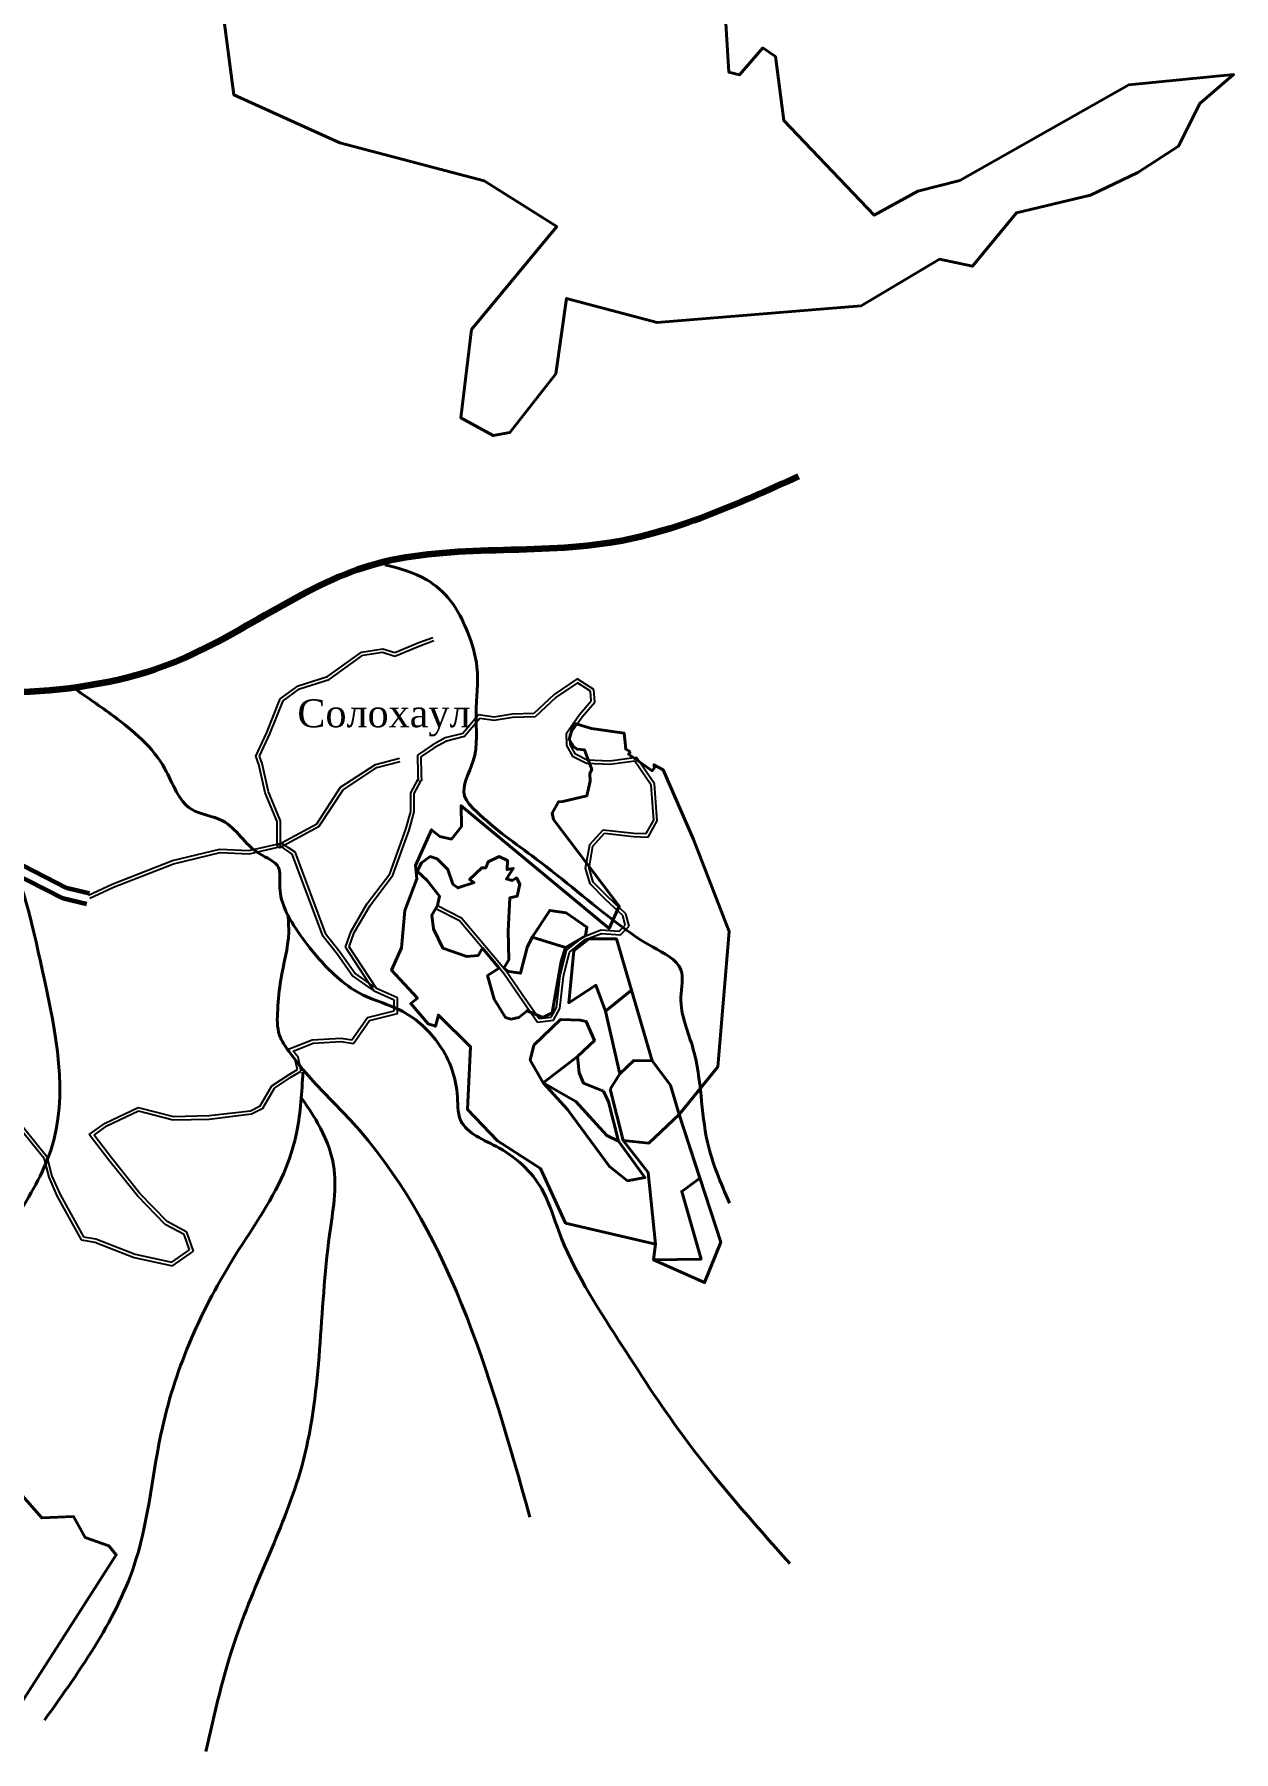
# Model space of a CAD drawing. Header units: millimetres. Extents: x 40855 to 2202492, y 65392 to 344450.
# Drawn here: x 54172 to 56321, y 65847 to 68923 of the extents above; entities that cross this region are included whole.
import ezdxf

# ---------------------------------------------------------------- set-up
doc = ezdxf.new("R2010")
doc.units = ezdxf.units.MM
for name, color, linetype in [('Дороги', 7, 'Continuous'), ('Земли Солох-аул чая кадастр', 192, 'Continuous'), ('Ручьи', 5, 'Continuous'), ('Чайные плантации', 1, 'Continuous'), ('Чайные плантации заbрошенные', 6, 'Continuous'), ('Чайные плантации заросшие лесом', 3, 'Continuous')]:
    doc.layers.add(name, color=color, linetype=linetype)
doc.styles.get("Standard").update_dxf_attribs({"font": 'TIMES.TTF'})

msp = doc.modelspace()

# ---------------------------------------------------------------- linework, layer by layer
at = {"layer": 'Дороги'}
for p, q in [((54860.7, 67833.4, 100), (54885.9, 67842.7, 100)), ((54697.6, 67772.8, 100), (54758.2, 67816.6, 100)), ((54700.3, 67767.4, 100), (54760.5, 67810.9, 100)), ((54758.2, 67816.6, 100), (54796.4, 67822.2, 100)), ((54760.5, 67810.9, 100), (54796, 67816.1, 100)), ((54796, 67816.1, 100), (54818.2, 67809.3, 100)), ((54796.4, 67822.2, 100), (54817.9, 67815.7, 100)), ((54817.9, 67815.7, 100), (54860.7, 67833.4, 100)), ((54818.2, 67809.3, 100), (54862.9, 67827.8, 100)), ((54862.9, 67827.8, 100), (54888, 67837.1, 100)), ((54612.8, 67732.8, 100), (54644.5, 67756.1, 100)), ((54617.7, 67729, 100), (54647.2, 67750.6, 100)), ((54644.5, 67756.1, 100), (54697.6, 67772.8, 100)), ((54647.2, 67750.6, 100), (54700.3, 67767.4, 100)), ((55144.9, 67768.4, 100), (55103.3, 67740.3, 100)), ((55145, 67761.2, 100), (55107.1, 67735.6, 100)), ((55174.6, 67749.6, 100), (55144.9, 67768.4, 100)), ((55168.8, 67746.2, 100), (55145, 67761.2, 100)), ((55170, 67728.9, 100), (55168.8, 67746.2, 100)), ((55176.1, 67726.9, 100), (55174.6, 67749.6, 100)), ((54588.5, 67672.2, 100), (54612.8, 67732.8, 100)), ((54594.1, 67669.8, 100), (54617.7, 67729, 100)), ((55103.3, 67740.3, 100), (55066.7, 67706.3, 100)), ((55107.1, 67735.6, 100), (55069.1, 67700.3, 100)), ((55149, 67704.4, 100), (55170, 67728.9, 100)), ((55153.7, 67700.7, 100), (55176.1, 67726.9, 100)), ((54967.8, 67704.1, 100), (54939.6, 67670.4, 100)), ((54970.3, 67697.7, 100), (54942.9, 67665, 100)), ((54995.8, 67700.2, 100), (54967.8, 67704.1, 100)), ((54995.9, 67694.2, 100), (54970.3, 67697.7, 100)), ((55028, 67705.4, 100), (54995.8, 67700.2, 100)), ((55028.5, 67699.4, 100), (54995.9, 67694.2, 100)), ((55066.7, 67706.3, 100), (55028, 67705.4, 100)), ((55069.1, 67700.3, 100), (55028.5, 67699.4, 100)), ((55125.3, 67671.1, 100), (55149, 67704.4, 100)), ((55131.4, 67669.3, 100), (55153.7, 67700.7, 100)), ((54569, 67630.3, 100), (54588.5, 67672.2, 100)), ((54575.5, 67630, 100), (54594.1, 67669.8, 100)), ((54908.1, 67662.7, 100), (54885.1, 67649.9, 100)), ((54910.3, 67657.1, 100), (54888.2, 67644.8, 100)), ((54939.6, 67670.4, 100), (54908.1, 67662.7, 100)), ((54942.9, 67665, 100), (54910.3, 67657.1, 100)), ((55126.2, 67649.2, 100), (55125.3, 67671.1, 100)), ((55132.1, 67650.9, 100), (55131.4, 67669.3, 100)), ((54574.6, 67615.4, 100), (54569, 67630.3, 100)), ((54580.3, 67617.1, 100), (54575.5, 67630, 100)), ((54783.4, 67615.4, 100), (54826.3, 67626.5, 100)), ((54885.1, 67649.9, 100), (54858.3, 67632, 100)), ((54858.3, 67632, 100), (54859.3, 67597.8, 100)), ((54888.2, 67644.8, 100), (54864.4, 67628.9, 100)), ((54864.4, 67628.9, 100), (54865.3, 67598, 100)), ((55137.6, 67629.1, 100), (55126.2, 67649.2, 100)), ((55141.9, 67633.6, 100), (55132.1, 67650.9, 100)), ((55161.2, 67616.8, 100), (55137.6, 67629.1, 100)), ((55162.8, 67622.8, 100), (55141.9, 67633.6, 100)), ((55250.8, 67627.7, 100), (55203, 67621.1, 100)), ((55283.4, 67580.4, 100), (55250.8, 67627.7, 100)), ((54585.7, 67564.1, 100), (54574.6, 67615.4, 100)), ((54591.5, 67565.9, 100), (54580.3, 67617.1, 100)), ((54720.9, 67574.4, 100), (54783.4, 67615.4, 100)), ((54725.2, 67570, 100), (54785.8, 67609.8, 100)), ((54785.8, 67609.8, 100), (54827.8, 67620.7, 100)), ((54859.3, 67597.8, 100), (54859.9, 67585.3, 100)), ((54865.3, 67598, 100), (54865.9, 67585.6, 100)), ((55203.3, 67615.1, 100), (55161.2, 67616.8, 100)), ((55203, 67621.1, 100), (55162.8, 67622.8, 100)), ((55247.9, 67621.2, 100), (55203.3, 67615.1, 100)), ((55277.5, 67578.3, 100), (55247.9, 67621.2, 100)), ((54607.2, 67512.9, 100), (54585.7, 67564.1, 100)), ((54613.2, 67514.1, 100), (54591.5, 67565.9, 100)), ((54678, 67509.1, 100), (54720.9, 67574.4, 100)), ((54682.2, 67504.6, 100), (54725.2, 67570, 100)), ((54846.9, 67564.4, 100), (54860, 67589.1, 100)), ((54846.9, 67531.1, 100), (54846.9, 67564.4, 100)), ((54852.9, 67562.9, 100), (54865.3, 67586.3, 100)), ((54852.9, 67530.3, 100), (54852.9, 67562.9, 100)), ((55281.7, 67515.6, 100), (55277.5, 67578.3, 100)), ((55287.8, 67514.3, 100), (55283.4, 67580.4, 100)), ((54837.7, 67499.5, 100), (54846.9, 67531.1, 100)), ((54607.2, 67469.1, 100), (54607.2, 67512.9, 100)), ((54608.1, 67470.9, 100), (54678, 67509.1, 100)), ((54611, 67465.7, 100), (54682.2, 67504.6, 100)), ((54613.2, 67469.1, 100), (54613.2, 67514.1, 100)), ((54843.5, 67497.7, 100), (54852.9, 67530.3, 100)), ((55268.4, 67491.2, 100), (55281.7, 67515.6, 100)), ((55271.9, 67485.1, 100), (55287.8, 67514.3, 100)), ((54556.4, 67461.3, 100), (54615, 67474.4, 100)), ((54615, 67474.4, 100), (54638.6, 67458.4, 100)), ((54809.1, 67419.5, 100), (54837.7, 67499.5, 100)), ((54814.4, 67416.6, 100), (54843.5, 67497.7, 100)), ((55159.7, 67429.2, 100), (55167.4, 67471.7, 100)), ((55167.4, 67471.7, 100), (55191.1, 67498.2, 100)), ((55173, 67469, 100), (55193.5, 67491.9, 100)), ((55191.1, 67498.2, 100), (55246.1, 67491.9, 100)), ((55193.5, 67491.9, 100), (55245.7, 67486, 100)), ((55245.7, 67486, 100), (55271.9, 67485.1, 100)), ((55246.1, 67491.9, 100), (55268.4, 67491.2, 100)), ((54311.5, 67400.7, 100), (54419.4, 67443.1, 100)), ((54419.4, 67443.1, 100), (54504.2, 67463.7, 100)), ((54421.2, 67437.4, 100), (54504.8, 67457.7, 100)), ((54504.2, 67463.7, 100), (54556.4, 67461.3, 100)), ((54504.8, 67457.7, 100), (54556.9, 67455.2, 100)), ((54556.9, 67455.2, 100), (54613.7, 67468, 100)), ((54613.7, 67468, 100), (54633.6, 67454.5, 100)), ((54633.6, 67454.5, 100), (54688, 67309.7, 100)), ((54638.6, 67458.4, 100), (54693.3, 67312.7, 100)), ((55165.9, 67429.6, 100), (55173, 67469, 100)), ((54313.8, 67395.2, 100), (54421.2, 67437.4, 100)), ((54768.5, 67365.8, 100), (54809.1, 67419.5, 100)), ((54773.5, 67362.5, 100), (54814.4, 67416.6, 100)), ((55168.1, 67401.4, 100), (55159.7, 67429.2, 100)), ((55173.4, 67404.5, 100), (55165.9, 67429.6, 100)), ((54269, 67381.3, 100), (54311.5, 67400.7, 100)), ((54271.5, 67375.8, 100), (54313.8, 67395.2, 100)), ((55195.3, 67373.5, 100), (55168.1, 67401.4, 100)), ((55199.5, 67377.8, 100), (55173.4, 67404.5, 100)), ((55232, 67347.4, 100), (55199.5, 67377.8, 100)), ((54739.8, 67316.8, 100), (54768.5, 67365.8, 100)), ((54745.3, 67314.3, 100), (54773.5, 67362.5, 100)), ((54891.4, 67357.1, 100), (54933.8, 67335.6, 100)), ((54894.2, 67362.4, 100), (54937.6, 67340.4, 100)), ((55226.6, 67344.3, 100), (55195.3, 67373.5, 100)), ((55237.5, 67325.7, 100), (55232, 67347.4, 100)), ((54729.3, 67287.6, 100), (54739.8, 67316.8, 100)), ((54933.8, 67335.6, 100), (55012.7, 67241.6, 100)), ((54937.6, 67340.4, 100), (55017.4, 67245.3, 100)), ((55156.1, 67306.5, 100), (55187.2, 67318.7, 100)), ((55187.2, 67318.7, 100), (55219.7, 67316.4, 100)), ((55219.7, 67316.4, 100), (55230.8, 67327.5, 100)), ((55222, 67310.2, 100), (55237.5, 67325.7, 100)), ((55230.8, 67327.5, 100), (55226.6, 67344.3, 100)), ((54688, 67309.7, 100), (54715.5, 67275.4, 100)), ((54693.3, 67312.7, 100), (54720.3, 67279, 100)), ((54781, 67209.2, 100), (54729.3, 67287.6, 100)), ((54735.9, 67288.4, 100), (54745.3, 67314.3, 100)), ((54785.1, 67214, 100), (54735.9, 67288.4, 100)), ((55125.6, 67282.7, 100), (55156.1, 67306.5, 100)), ((55130.9, 67279.2, 100), (55159.1, 67301.3, 100)), ((55159.1, 67301.3, 100), (55188.1, 67312.6, 100)), ((55188.1, 67312.6, 100), (55222, 67310.2, 100)), ((54715.5, 67275.4, 100), (54742.9, 67236, 100)), ((54720.3, 67279, 100), (54747.2, 67240.2, 100)), ((55114, 67236.7, 100), (55125.6, 67282.7, 100)), ((55119.9, 67235.6, 100), (55130.9, 67279.2, 100)), ((54742.9, 67236, 100), (54776.6, 67211.8, 100)), ((54747.2, 67240.2, 100), (54780.1, 67216.6, 100)), ((55012.7, 67241.6, 100), (55047.7, 67190.7, 100)), ((55017.4, 67245.3, 100), (55052.7, 67194.1, 100)), ((55107.9, 67179.6, 100), (55114, 67236.7, 100)), ((55113.7, 67177.7, 100), (55119.9, 67235.6, 100)), ((54816.5, 67193, 100), (54781, 67209.2, 100)), ((54822.5, 67196.8, 100), (54785.1, 67214, 100)), ((54816.5, 67173.8, 100), (54816.5, 67193, 100)), ((54822.5, 67169.1, 100), (54822.5, 67196.8, 100)), ((55052.7, 67194.1, 100), (55076.3, 67160, 100)), ((54741.1, 67122, 100), (54769.2, 67161.9, 100)), ((54769.2, 67161.9, 100), (54816.5, 67173.8, 100)), ((54772.8, 67156.7, 100), (54822.5, 67169.1, 100)), ((55047.7, 67190.7, 100), (55073.5, 67153.6, 100)), ((55076.3, 67160, 100), (55098.3, 67162.7, 100)), ((55098.3, 67162.7, 100), (55107.9, 67179.6, 100)), ((55102.1, 67157.2, 100), (55113.7, 67177.7, 100)), ((54743.9, 67115.5, 100), (54772.8, 67156.7, 100)), ((55073.5, 67153.6, 100), (55102.1, 67157.2, 100)), ((54625.7, 67104.3, 100), (54670.1, 67122, 100)), ((54639, 67088, 100), (54625.7, 67104.3, 100)), ((54635.6, 67101.7, 100), (54671.4, 67116.1, 100)), ((54644.6, 67090.7, 100), (54635.6, 67101.7, 100)), ((54670.1, 67122, 100), (54721.9, 67125, 100)), ((54671.4, 67116.1, 100), (54721.6, 67118.9, 100)), ((54721.6, 67118.9, 100), (54743.9, 67115.5, 100)), ((54721.9, 67125, 100), (54741.1, 67122, 100)), ((54643.5, 67068.8, 100), (54639, 67088, 100)), ((54650.3, 67065.9, 100), (54644.6, 67090.7, 100)), ((54576.9, 67003.7, 100), (54597.6, 67039.2, 100)), ((54597.6, 67039.2, 100), (54628.7, 67059.9, 100)), ((54602.1, 67035, 100), (54631.9, 67054.8, 100)), ((54628.7, 67059.9, 100), (54643.5, 67068.8, 100)), ((54631.9, 67054.8, 100), (54650.3, 67065.9, 100)), ((54581.2, 66999.2, 100), (54602.1, 67035, 100)), ((54128.5, 66985, 100), (54189, 66910.3, 100)), ((54132.9, 66989, 100), (54194.5, 66913.1, 100)), ((54298.8, 66972.7, 100), (54358, 67000.8, 100)), ((54301.9, 66967.5, 100), (54358.6, 66994.4, 100)), ((54358, 67000.8, 100), (54421.6, 66984.5, 100)), ((54358.6, 66994.4, 100), (54420.9, 66978.5, 100)), ((54420.9, 66978.5, 100), (54485.6, 66980, 100)), ((54421.6, 66984.5, 100), (54485.2, 66986, 100)), ((54485.2, 66986, 100), (54559.2, 66994.9, 100)), ((54485.6, 66980, 100), (54560.9, 66989, 100)), ((54559.2, 66994.9, 100), (54576.9, 67003.7, 100)), ((54560.9, 66989, 100), (54581.2, 66999.2, 100)), ((54270.5, 66952.3, 100), (54298.8, 66972.7, 100)), ((54305.8, 66906.5, 100), (54270.5, 66952.3, 100)), ((54279, 66951.1, 100), (54301.9, 66967.5, 100)), ((54310.5, 66910.2, 100), (54279, 66951.1, 100)), ((54189, 66910.3, 100), (54198, 66875.8, 100)), ((54194.5, 66913.1, 100), (54203.7, 66877.7, 100)), ((54356.9, 66842.4, 100), (54305.8, 66906.5, 100)), ((54361.4, 66846.4, 100), (54310.5, 66910.2, 100)), ((54198, 66875.8, 100), (54212.7, 66842.3, 100)), ((54203.7, 66877.7, 100), (54218.1, 66845, 100)), ((54212.7, 66842.3, 100), (54256.1, 66763.7, 100)), ((54218.1, 66845, 100), (54260, 66769.1, 100)), ((54406.7, 66791.3, 100), (54356.9, 66842.4, 100)), ((54410.3, 66796.2, 100), (54361.4, 66846.4, 100)), ((54445.6, 66777.2, 100), (54410.3, 66796.2, 100)), ((54256.1, 66763.7, 100), (54280.6, 66759.3, 100)), ((54260, 66769.1, 100), (54282.2, 66765.2, 100)), ((54282.2, 66765.2, 100), (54353, 66737.7, 100)), ((54440.7, 66773, 100), (54406.7, 66791.3, 100)), ((54449.9, 66745.5, 100), (54440.7, 66773, 100)), ((54457, 66743.2, 100), (54445.6, 66777.2, 100)), ((54280.6, 66759.3, 100), (54351.2, 66731.9, 100)), ((54351.2, 66731.9, 100), (54419.7, 66716.8, 100)), ((54353, 66737.7, 100), (54418.4, 66723.3, 100)), ((54418.4, 66723.3, 100), (54449.9, 66745.5, 100)), ((54419.7, 66716.8, 100), (54457, 66743.2, 100))]:
    msp.add_line(p, q, dxfattribs=at)
at = {"layer": 'Дороги', "lineweight": 60}
for p, q in [((54133.4, 67443.8, 100), (54229.9, 67394.3, 100)), ((54126.8, 67424.7, 100), (54222.9, 67375.4, 100)), ((54229.9, 67394.3, 100), (54270.4, 67384.7, 100)), ((54222.9, 67375.4, 100), (54265.8, 67365.2, 100))]:
    msp.add_line(p, q, dxfattribs=at)
at = {"layer": 'Земли Солох-аул чая кадастр', "lineweight": 40}
for points in [[(55410, 68962.2), (55416.5, 68855.3), (55435.6, 68850.8), (55477.5, 68898.8), (55499.9, 68883.3), (55514.6, 68768.7), (55676.7, 68599.5), (55754.7, 68642.4), (55830.2, 68661.2), (56133.2, 68832.5), (56320.8, 68851), (56260, 68799.5), (56222.2, 68722.9), (56149, 68675.9), (56064.4, 68634.9), (55931.7, 68603.6), (55852.9, 68507.7), (55793.6, 68520.3), (55653.6, 68436.9), (55288.2, 68407.2), (55125.7, 68450), (55106.2, 68314.7), (55023.9, 68209.8), (54994.3, 68204.3), (54936.4, 68236), (54955.5, 68394.2), (55108.1, 68578.9), (54978.1, 68660.8), (54719.4, 68728.6), (54529.3, 68815.1), (54510.9, 68955.6)], [(54067.1, 66399.5), (54185.3, 66265.3), (54242.3, 66267.7), (54263.2, 66230.2), (54305.6, 66215.2), (54318.9, 66199.5), (54099.1, 65857.2)]]:
    msp.add_lwpolyline(points, dxfattribs=at)
msp.add_lwpolyline([(55240, 67637.9), (55236.7, 67633.4), (55279.3, 67604), (55283.9, 67610.6), (55282, 67614.6), (55298.6, 67605.4), (55352.9, 67480.5), (55417.2, 67315.8), (55396.4, 67073.3), (55327.6, 66988.2), (55401.8, 66759.3), (55372.9, 66686.9), (55281.5, 66727.7), (55285.1, 66755.7), (55124, 66793.7), (55078.7, 66891.4), (55001.8, 66941.2), (54948.4, 66997.3), (54953.8, 67109.5), (54896, 67166.1), (54890.6, 67146.2), (54877.9, 67150.3), (54846.4, 67186.8), (54858.4, 67196.4), (54812, 67246.5), (54830.1, 67286.9), (54835.6, 67353.3), (54857.6, 67410.1), (54855.1, 67434.4), (54883.9, 67498.3), (54898.4, 67486.4), (54919.5, 67481.4), (54937.4, 67503.9), (54936.7, 67541.2), (55201.8, 67321.3), (55219.9, 67361.1), (55102.5, 67516.5), (55099.8, 67528.1), (55111.3, 67548.3), (55119.2, 67548.7), (55161.9, 67558.7), (55168, 67585.1), (55167.4, 67599.2), (55170.7, 67606.3), (55157.9, 67641.1), (55144.7, 67642.5), (55138.9, 67646.8), (55130.2, 67660.1), (55138.9, 67689), (55170.3, 67679.5), (55228.8, 67671.5), (55231.7, 67642.5)], close=True, dxfattribs=at)
at = {"layer": 'Ручьи', "lineweight": 100}
msp.add_spline([(55541.4, 68131.1, 100), (55203, 68012.2, 100), (54773.1, 67971.1, 100), (54421, 67797.4, 100), (53858.4, 67751.7, 100), (53359.9, 67783.7, 100), (53218.2, 67783.7, 100), (52980.3, 67706, 100), (52818.6, 67736.8, 100), (52797.9, 67736.8, 100), (52752.3, 67716.1, 100), (52615.7, 67683, 100), (52499.8, 67645.7, 100), (52230.6, 67666.4, 100), (52139.6, 67662.3, 100), (51899.4, 67703.7, 100), (51829, 67691.3, 100), (51634.4, 67567.1, 100), (51568.2, 67442.9, 100), (51460.5, 67426.4, 100), (51332.2, 67467.8, 100), (51311.5, 67500.9, 100), (51315.6, 67554.7, 100), (51274.2, 67666.4, 100), (51079.6, 67832, 100), (50951.2, 67947.9, 100), (50793.9, 68030.6, 100), (50661.4, 68072, 100), (50562, 68034.8, 100), (50425.4, 68117.5, 100), (50367.4, 68208.6, 100), (50273.9, 68222.8, 100), (50175.9, 68217.3, 100), (50071, 68268.4, 100), (49928.8, 68278, 100), (49846, 68359.4, 100), (49793.5, 68406.4, 100), (49668.9, 68400.9, 100), (49552.2, 68397, 100), (49470.5, 68406.7, 100), (49404.4, 68455.3, 100), (49256.6, 68437.8, 100), (49128.2, 68447.5, 100), (48990.1, 68430, 100), (48900.3, 68454.8, 100), (48601.6, 68616.5, 100), (48371, 68777.7, 100), (48199.5, 68761.7, 100), (47952.9, 68761.7, 100), (47615.1, 68836.7, 100), (47406.1, 69179.6, 100), (47132.8, 69920, 100), (46870.1, 70384.7, 100), (46499.5, 70674.3, 100)], degree=3, dxfattribs=at)
at = {"layer": 'Ручьи', "lineweight": 40}
for points in [[(55417.3, 66829.5, 100), (55378.2, 66938.3, 100), (55352.7, 67104.8, 100), (55330.6, 67198.3, 100), (55330.6, 67247.5, 100), (55279.6, 67288.3, 100), (55218.4, 67329.1, 100), (55070.5, 67446.4, 100), (54963.4, 67531.3, 100), (54943, 67558.5, 100), (54958.3, 67621.4, 100), (54963.4, 67706.4, 100), (54965.1, 67789.6, 100), (54948.1, 67852.5, 100), (54917.5, 67908.6, 100), (54875, 67946, 100), (54800.2, 67973.1, 100)], [(55525.4, 66183.7, 100), (55334.3, 66412.4, 100), (55218.3, 66584.6, 100), (55111.8, 66778.8, 100), (55084.4, 66848.6, 100), (55005.3, 66927.7, 100), (54935.9, 66977.7, 100), (54929.5, 67026.1, 100), (54894, 67118, 100), (54827.7, 67175, 100), (54761.5, 67201.8, 100), (54682, 67267.1, 100), (54639.3, 67323.2, 100), (54620.1, 67358.6, 100), (54611.8, 67399.9, 100), (54609.5, 67430.6, 100), (54575.2, 67455.4, 100), (54509.2, 67514.3, 100), (54453.4, 67535.1, 100), (54405.8, 67607.6, 100), (54314.3, 67701.5, 100), (54241.8, 67752.5, 100)], [(53960.9, 65872.1, 100), (53975.4, 65918.4, 100), (54024.6, 65961.9, 100), (54044.9, 66016.9, 100), (54039.1, 66106.7, 100), (54056.5, 66161.7, 100), (54105.8, 66251.5, 100), (54123.1, 66306.5, 100), (54117.3, 66376, 100), (54085.5, 66396.3, 100), (54036.2, 66439.7, 100), (54004.4, 66520.8, 100), (54015.9, 66593.2, 100), (54059.4, 66674.3, 100), (54140.5, 66804.6, 100), (54201.4, 66923.3, 100), (54186.9, 67244.8, 100), (54100, 67505.4, 100), (53837.1, 67741.2, 100)], [(55060, 66266.9, 100), (54738.3, 66977.9, 100), (54662.8, 67057.7, 100), (54627.8, 67101.5, 100), (54611.4, 67129.9, 100), (54608.1, 67175.8, 100), (54613.6, 67229.4, 100), (54627.8, 67314.7, 100), (54626.7, 67344.3, 100)], [(54190.3, 65903.1, 100), (54354.2, 66190.6, 100), (54401.5, 66427.2, 100), (54532.6, 66736.6, 100), (54623.4, 66893.6, 100), (54642.2, 66957.4, 100), (54653.4, 67064.2, 100)], [(54479.4, 65846.6, 100), (54533.6, 66051.6, 100), (54653.8, 66367.3, 100), (54701, 66772.5, 100), (54708, 66897.4, 100), (54679.7, 66972.8, 100), (54649.1, 67019.9, 100)]]:
    msp.add_spline(points, degree=3, dxfattribs=at)
at = {"layer": 'Чайные плантации', "lineweight": 40, "elevation": 100}
msp.add_lwpolyline([(55083, 67162), (55055, 67174), (55040, 67162), (55026, 67159), (55016, 67162), (54996, 67195), (54984, 67237), (55005, 67250), (54975, 67286), (54967, 67273), (54947, 67271), (54904, 67286), (54887, 67321), (54884, 67345), (54894.2, 67362.4), (54898, 67379), (54876, 67407), (54858, 67424), (54866, 67439), (54881, 67450), (54894, 67446), (54913, 67427), (54922, 67401), (54931, 67394), (54960, 67404), (54952, 67409), (54974, 67430), (54981, 67430), (54985, 67441), (55005, 67450), (55020, 67443), (55019, 67427), (55030, 67429), (55018, 67410), (55028, 67407), (55036, 67412), (55042, 67401), (55037, 67379), (55024, 67376), (55021, 67317), (55022, 67265), (55013.4, 67250.2), (55022.4, 67244), (55043, 67241), (55055, 67287), (55064, 67306), (55124, 67287), (55116, 67262), (55100, 67170)], close=True, dxfattribs=at)
at = {"layer": 'Чайные плантации заbрошенные', "lineweight": 40, "elevation": 100}
for points in [[(55124, 67287), (55064, 67306), (55095.5, 67353.7), (55124.8, 67349.6), (55162.2, 67323.6), (55159.8, 67308.2)], [(55166, 67303), (55215, 67302.5), (55241.9, 67210.7), (55195.5, 67173.3), (55178.3, 67219.6), (55129.6, 67188.3), (55138.6, 67281.3)], [(55067.1, 67112.1), (55114.9, 67158), (55149.8, 67157.1), (55160.8, 67154.4), (55175.5, 67120.4), (55145.2, 67091.9), (55083.6, 67045.1), (55060.7, 67085.5)], [(55192, 67030), (55201, 67011), (55218.7, 66940.4), (55197.6, 66950.5), (55142.4, 67011.1), (55083.6, 67045.1), (55145.2, 67091.9), (55148, 67062.5), (55156.2, 67044.1)], [(55203.7, 67033.2), (55221.3, 67060.9), (55246.3, 67085), (55278.8, 67084.1), (55312.1, 67040.6), (55327.6, 66988.2), (55273.2, 66936.9), (55226.8, 66941.7)]]:
    msp.add_lwpolyline(points, close=True, dxfattribs=at)
at = {"layer": 'Чайные плантации заросшие лесом', "lineweight": 40, "elevation": 100}
for points in [[(55221.3, 67060.9), (55195.5, 67173.3), (55241.9, 67210.7), (55278.8, 67084.1), (55246.3, 67085)], [(55083.6, 67045.1), (55142.4, 67011.1), (55197.6, 66950.5), (55218.7, 66940.4), (55247.1, 66900.7), (55266.1, 66875.1), (55234.7, 66869.3), (55202.5, 66894.9), (55127.3, 66997.3)]]:
    msp.add_lwpolyline(points, close=True, dxfattribs=at)
at = {"layer": 'Чайные плантации заросшие лесом', "lineweight": 40}
msp.add_lwpolyline([(55327.6, 66988.2), (55364.7, 66873.8), (55332, 66850.4), (55366.6, 66729.1), (55281.5, 66727.7), (55285.1, 66755.7), (55271.9, 66883.9), (55226.8, 66941.7), (55226.8, 66941.7), (55273.2, 66936.9)], close=True, dxfattribs=at)

# ---------------------------------------------------------------- texts
at = {"insert": (54643.3, 67731.8, 100), "char_height": 50, "width": 722.559, "attachment_point": 1}
msp.add_mtext('Солохаул', dxfattribs=at)

doc.saveas('drawing.dxf')
